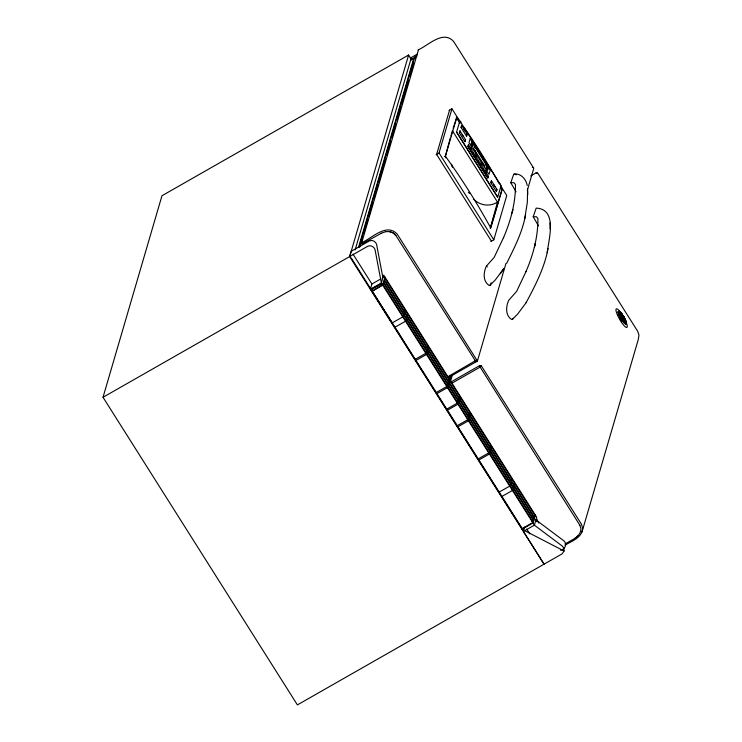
<?xml version="1.0" encoding="UTF-8"?>
<svg xmlns="http://www.w3.org/2000/svg" width="742" height="742" viewBox="0 0 742 742"><rect width="100%" height="100%" fill="white"/><g stroke="black" fill="none" stroke-linecap="round" stroke-linejoin="round"><path stroke-width="1.11" d="M620.516 315.554C621.397 318.309 622.019 314.849 619.626 316.055M527.618 188.895L527.33 202.362L524.742 218.742M538.469 225.846L533.21 216.729L536.188 208.103C557.891 209.133 548.709 239.397 547.169 252.772M564.087 551L563.892 548.459L562.464 546.195L534.388 525.169L381.36 283.008L375.025 249.572C374.089 246.678 370.49 244.749 367.689 246.288L103.027 397.285L297.403 704.9L562.065 553.894L564.087 551L521.997 529.269L522.21 528.536L533.201 522.331L382.937 284.529L371.733 291.467L382.742 285.188L385.061 277.276M565.005 545.194C571.804 540.992 582.618 537.57 582.609 527.877L581.366 524.084L481.308 365.815L479.425 365.741L479.916 367.244L451.804 383.28M624.217 319.895L625.042 319.422C626.025 320.423 627.324 325.905 624.69 323.224M503.456 237.792C510.728 220.986 515.597 202.928 515.486 184.517L513.965 182.708L510.784 182.708L513.761 174.082C520.68 172.914 526.152 179.156 527.219 185.481M525.893 271.822C533.164 255.016 538.033 236.958 537.922 218.547L536.392 216.738L533.21 216.729M525.624 214.466C522.609 231.81 514.429 247.67 506.675 263.299M548.05 248.496C544.498 267.834 535.232 285.568 526.087 302.782M512.407 211.424L512.833 209.587L511.98 213.269M534.843 245.454L535.26 243.608L534.407 247.299M394.985 327.203L405.957 320.998L407.887 314.404M415.27 359.304L426.242 353.099L428.171 346.505L426.177 347.646M415.937 360.473L426.938 354.194L428.867 347.599M436.24 392.499L447.222 386.294L449.151 379.7M436.936 393.585L447.908 387.389L449.837 380.794M446.712 409.167L457.703 402.887L459.632 396.293M447.417 410.187L458.398 403.982L460.328 397.387M457.22 425.685L468.193 419.49L470.122 412.895L468.119 414.036M457.907 426.78L468.879 420.575L470.808 413.98M478.191 458.881L489.163 452.676L491.093 446.081L489.099 447.222M478.878 459.975L489.859 453.77L491.788 447.176M103.027 397.285L161.96 195.749L408.601 55.029L411.699 59.926M380.906 278.871L371.9 284.01L370.36 289.287L381.36 283.008L383.679 275.087L536.698 517.257L534.388 525.169L523.379 531.448L544.044 564.18L349.668 256.565L408.601 55.029M355.13 249.896L410.623 60.111L413.813 58.293L358.646 246.965M359.035 247.327L414.101 59.026L414.899 58.572M359.833 246.873L362.43 238.015M363.719 233.582L367.605 220.291M368.904 215.857L372.79 202.566M374.089 198.133L377.975 184.841M378.624 182.625L385.423 159.363M386.721 154.939L390.607 141.648M391.906 137.214L395.792 123.923M397.081 119.49L400.968 106.199M401.617 103.982L408.425 80.72M409.714 76.287L413.6 62.996M418.405 50.057L361.706 242.671L362.133 243.877L381.416 233.211M403.138 311.186L405.132 310.045L403.203 316.639L392.203 322.909L371.928 290.808L372.632 288.388L381.638 283.249M449.569 110.122L436.611 154.429L491.417 241.169M436.111 154.735L438.995 153.093L451.952 108.786L459.344 120.482M460.123 121.855A692.026 661.437 16.3 0 0 456.822 117.236L445.172 157.016L450.264 138.123M450.904 135.953L452.49 130.536M453.121 128.375L456.822 117.236M459.558 133.115L460.105 131.251M461.19 127.55L461.737 125.686M463.676 129.034L464.956 130.907M462.108 134.729L463.398 136.593M464.854 141.481L465.392 139.617M466.477 135.916L467.024 134.052M468.545 145.033L468.063 146.693L472.765 154.141L473.248 152.481M471.597 142.659L471.829 141.88L473.21 144.078L472.988 144.857L471.597 142.659L471.866 141.991M471.189 144.31L471.402 143.586M472.478 146.341L472.682 145.627M472.942 144.746L473.155 144.022M473.544 152.945L473.053 154.596L477.765 162.044L478.247 160.393M478.534 160.856L478.052 162.507L482.754 169.955L483.237 168.295M483.534 168.759L483.051 170.41L487.754 177.857L488.236 176.206M486.233 168.109L486.4 167.275L487.782 169.473M486.696 166.514L486.863 165.679L488.255 167.877L488.023 168.657L486.631 166.458M487.726 169.426L487.559 170.252L486.168 168.063M491 182.866L491.547 181.011M493.69 184.693L494.97 186.557M496.296 191.241L496.834 189.377M452.722 131.223L497.511 202.102L490.258 228.36L502.195 189.043A692.026 661.437 16.3 0 0 500.562 186.075M502.195 189.043L490.787 228.054A692.026 661.437 16.3 0 0 445.413 156.247L444.885 156.543M449.318 378.986L450.292 375.656M449.708 379.357L450.682 376.036M449.81 379.635L450.774 376.305M449.902 379.904L451.201 375.461M450.199 380.006L450.848 377.789M450.542 381.295L452.49 374.654M503.66 237.329L494.181 257.363L486.39 266.128C483.459 272.184 482.708 281.116 488.959 285.345L490.054 285.271L495.341 279.892L503.66 268.752M490.916 241.475L493.801 239.824L506.758 195.517L500.6 185.778M448.326 377.632L477.412 361.039L505.914 263.568M527.293 190.453L533.767 168.304L453.612 41.459C442.946 29.689 428.134 45.661 418.061 49.937M480.028 366.873L579.864 525.243M499.162 492.076L510.144 485.871L512.073 479.276L510.069 480.417M501.917 496.435L512.898 490.239L514.827 483.636M535.325 515.069L533.006 522.989L521.997 529.269M617.798 311.798L618.503 311.742C620.126 310.128 622.269 314.71 623.187 315.934M581.978 532.06L638.333 339.326L638.973 335.143L637.721 331.34L537.857 173.294L536.104 172.858L530.743 175.882M349.668 256.565L351.226 251.288L369.238 241.011C372.039 239.471 375.628 241.4 376.574 244.294L382.909 277.731M523.583 530.725L524.65 527.08M491.241 282.767L490.054 285.271M414.611 57.839L415.121 56.661L416.716 55.752M526.097 271.359L516.617 291.393L508.817 300.158C505.896 306.214 505.144 315.137 511.396 319.375L512.481 319.301L517.777 313.922L526.328 302.411M622.631 317.103L624.3 319.032L623.475 318.754L624.152 320.099L622.696 318.754L624.412 321.601L622.297 318.114L623.169 318.411L620.293 315.814L620.126 314.942L621.87 316.556L620.627 313.801L622.631 317.103L623.447 316.565L619.839 312.243L619.589 313.486L619.208 311.872L619.422 314.599L622.408 320.025L620.822 317.669L619.987 318.142C621.713 316.658 625.144 325.97 625.246 321.768C626.628 326.48 624.894 317.641 623.447 316.565M481.493 366.038L479.916 367.244M565.116 543.969L574.781 538.451C578.268 536.327 581.005 532.793 580.958 528.564L579.799 525.141M500.386 273.668L503.901 268.381M512.481 319.301L513.223 318.309M476.002 361.873L395.848 235.446C393.52 232.107 389.309 231.059 385.45 231.727M574.781 538.451L578.259 535.659M410.243 58.117L417.199 54.147M410.827 59.62L416.865 56.169M449.068 110.428L451.952 108.786M460.986 122.04L459.827 121.02L456.571 132.159L497.678 197.205L500.961 186.038L500.47 184.6L459.947 121.094M372.447 289.046L382.445 283.342M447.537 376.917L476.726 359.953L475.214 361.048M451.229 381.833L479.425 365.741M617.715 312.846L618.503 311.742M618.939 312.011L619.765 311.538M619.616 312.772L620.442 312.299L622.445 314.803M619.616 316.194L620.433 315.628M619.653 316.324L620.46 315.786M621.629 315.137L622.455 314.664M619.728 316.472L620.516 315.925M619.783 316.556L620.609 316.083M619.839 316.908L620.664 316.435M621.815 315.758L621.416 315.304L622.621 315.396L624.022 317.604L623.809 317.186M620.293 317.511L621.119 317.047M619.728 318.03L620.637 317.557L622 320.025M622.529 316.927L623.354 316.454M620.312 318.698L621.137 318.235M620.423 319.264L621.388 318.698M621.175 320.488L622.019 319.913L622.761 321.138L621.935 321.611M621.926 321.453L622.751 320.98L623.493 322.102M624.347 319.978L625.172 319.505L624.504 318.29M624.81 321.091L625.636 320.618L625.172 319.505M625.506 323.707L626.331 323.234M533.127 516.877L535.13 515.727L384.866 277.935M532.422 519.289L534.416 518.148L384.161 280.346M531.903 521.051L533.906 519.91L383.642 282.108M560.609 550.332C564.894 549.47 567.574 544.136 564.003 540.918L535.928 519.892M381.286 233.285L385.441 231.699M532.385 167.293L533.201 167.479M497.511 202.102C489.516 207.139 479.963 205.478 473.415 199.069M536.104 172.858L537.421 172.905M480.093 365.509L481.308 365.815M389.578 231.597L393.195 232.877L395.848 235.446M625.2 323.614L626.109 323.466L625.831 321.444M514.855 173.999L516.144 174.852M486.39 266.128L487.355 266.87M622.621 315.396L623.911 317.622M468.332 192.243L469.742 193.43M620.442 312.299L618.809 311.631L618.884 313.384M624.096 322.649L624.792 323.503M623.447 321.898L624.18 322.9M456.747 132.308L497.687 197.14M516.042 191.816L510.784 182.708M500.906 185.917L500.136 183.97M497.52 180.9L499.366 183.821M456.293 117.533L459.966 123.358M500.442 187.411L501.666 189.349M439.032 152.954L493.801 239.824M477.412 361.039L397.258 234.194C386.591 222.424 371.77 238.395 361.706 242.671L362.281 244.127L361.79 243.144M536.364 518.732L537.607 520.689M536.262 519.103L538.738 523.017M384.347 279.688L534.611 517.489M535.492 519.762L536.726 521.719M383.447 282.767L533.711 520.569M353.044 254.172L371.9 284.01M526.746 529.055L529.788 533.869M351.244 257.984L523.129 529.992M370.75 289.454L522.229 529.167M623.224 315.851L623.948 317.094M621.249 318.791L619.004 314.126M623.883 317.122L624.606 318.318M620.052 316.407L618.54 312.373M618.179 314.599L618.596 315.665M445.256 155.894L445.951 157.925M452.49 167.2L451.498 164.279L451.609 165.781M550.045 222.925L550.128 228.888M527.645 191.278L527.701 194.868M464.047 127.429A692.026 661.437 16.3 0 1 497.242 180.158M625.172 319.932A10.713 2.319 60.3 0 1 625.33 326.86A10.713 2.319 60.3 0 1 616.741 313.263A10.713 2.319 60.3 0 1 619.561 311.065M620.034 311.631A10.713 2.319 60.3 0 1 624.773 319.134M459.957 130.907L459.363 132.948L464.974 141.843L465.577 139.793L459.957 130.907M461.58 125.342L460.986 127.383L466.607 136.278L467.2 134.228L461.58 125.342M468.406 144.727L467.877 146.545L487.865 178.182L488.394 176.364L468.406 144.727M470.168 138.708L468.99 142.733L488.978 174.361L490.156 170.335L470.168 138.708M471.356 143.475L471.133 144.254L472.515 146.452L472.747 145.673L471.356 143.475M470.456 147.37L471.671 149.467L470.456 147.37M474.444 146.053L473.711 148.558L484.897 166.254L485.63 163.759L474.444 146.053M474.899 150.923L476.114 153.019L474.899 150.923M475.418 155.226L476.633 157.313L475.418 155.226M480.519 163.296L481.734 165.392L480.519 163.296M482.254 162.572L483.478 164.668L482.254 162.572M485.416 171.04L486.631 173.136L485.416 171.04M491.399 180.668L490.796 182.708L496.417 191.594L497.01 189.553L491.399 180.668M624.041 318.884L623.466 318.411L624.05 318.847M619.264 314.793A7.374 1.595 60.3 0 0 625.998 324.087A7.374 1.595 60.3 0 0 622.019 314.052A7.374 1.595 60.3 0 0 619.264 314.793"/></g></svg>
